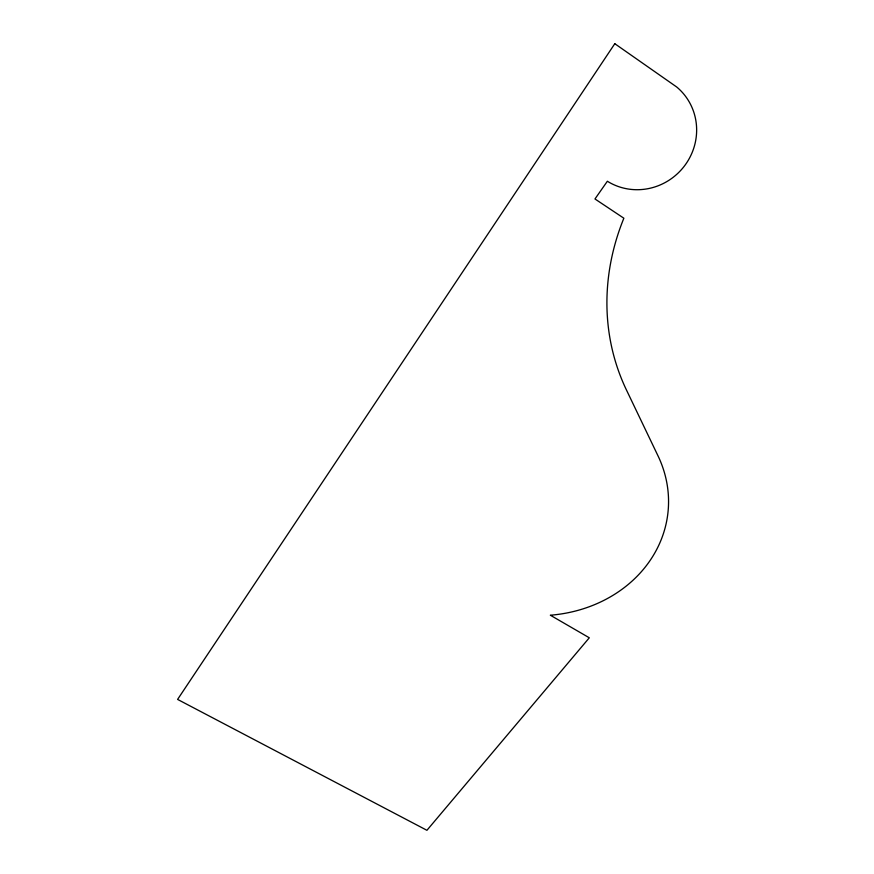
<?xml version="1.0" encoding="UTF-8"?>
<svg xmlns="http://www.w3.org/2000/svg" width="874" height="874" viewBox="0 0 874 874"><rect width="100%" height="100%" fill="white"/><g stroke="black" fill="none" stroke-linecap="round" stroke-linejoin="round"><path stroke-width="1.31" d="M614.804 43.7L177.597 699.408L426.927 830.3L589.305 637.791L550.347 615.22A133.449 116.668 4.9 0 0 658.362 456.599L627.128 391.399A250.346 221.821 -27.5 0 1 623.861 218.216L594.965 198.966L607.364 181.246A58.656 56.744 -47.3 0 0 684.987 165.241A58.656 56.744 -47.3 0 0 676.716 87.007L614.804 43.7"/></g></svg>
